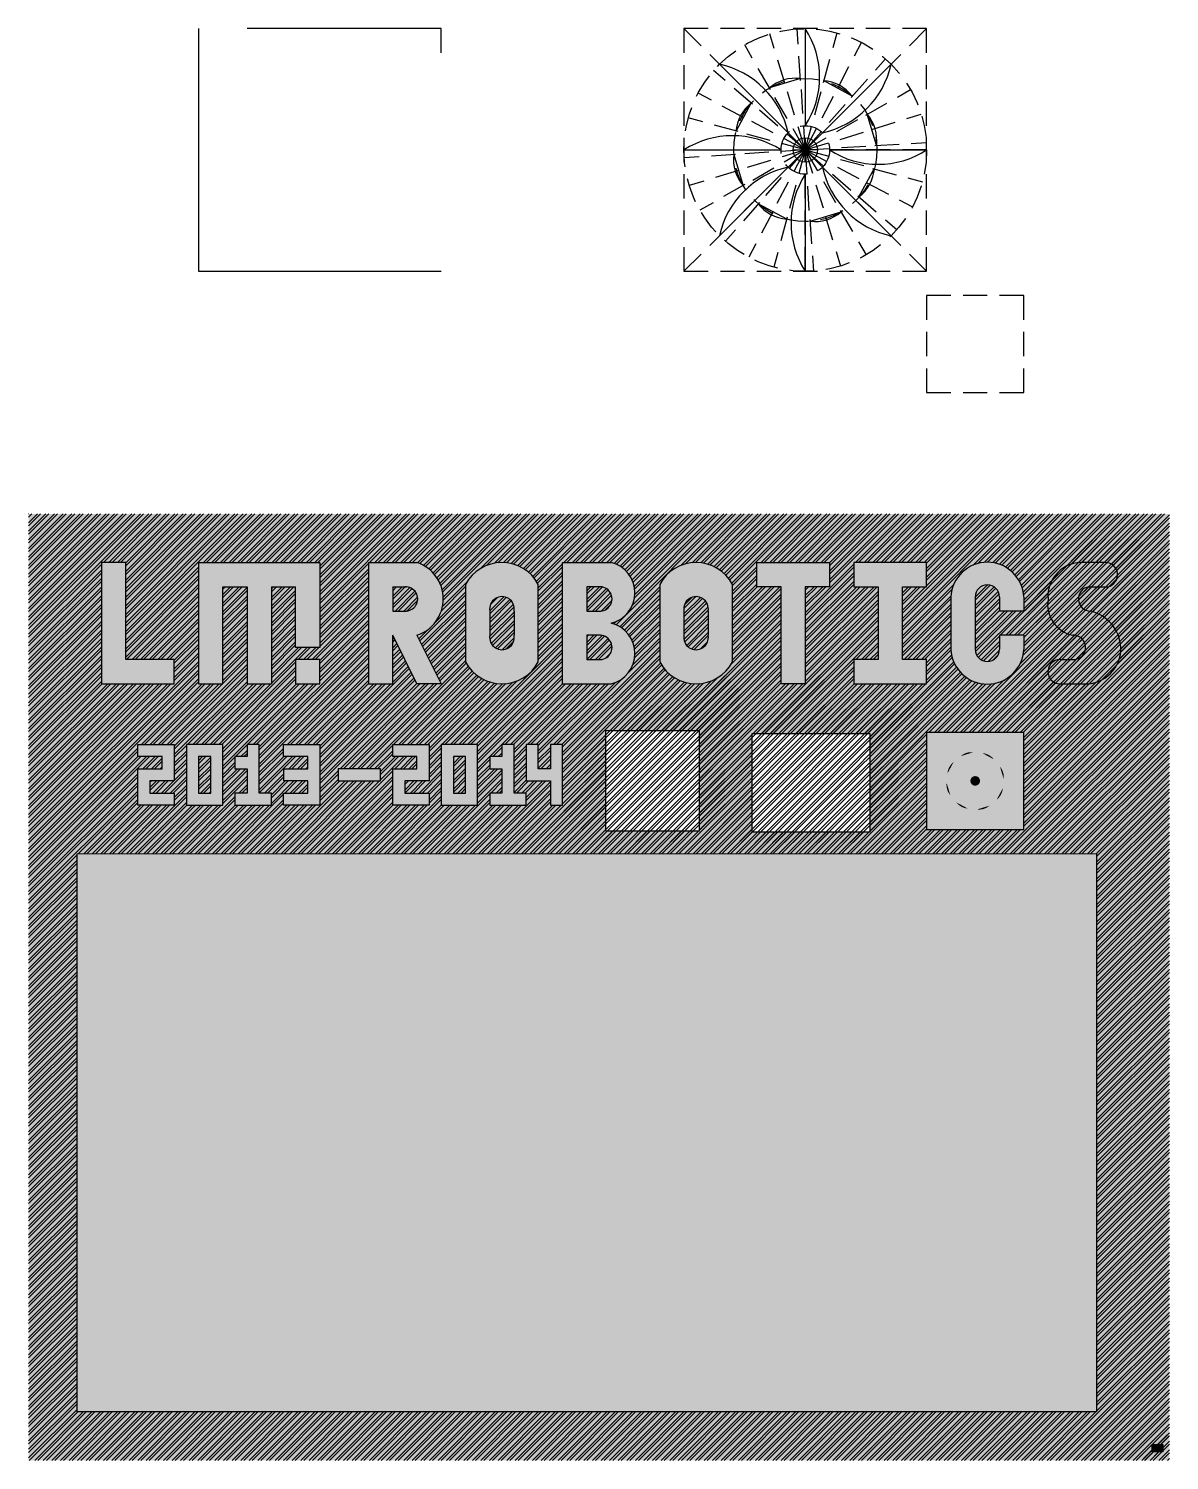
# Model space of a CAD drawing. Header units: inches. Extents: x -5 to 57.5, y 2.5 to 51.
# Drawn here: x 34 to 57.5, y 10.5 to 40 of the extents above; entities that cross this region are included whole.
import ezdxf

# ---------------------------------------------------------------- set-up
doc = ezdxf.new("R2010")
doc.units = ezdxf.units.IN
doc.header["$MEASUREMENT"] = 0
doc.header["$XCLIPFRAME"] = 2
doc.linetypes.add('DASHED', pattern=[0.75, 0.5, -0.25])
doc.layers.add('Outline', color=250, linetype='Continuous', lineweight=30)
doc.layers.add('Technicle', color=1, linetype='DASHED')
picture_1 = doc.add_image_def('image1.png', size_in_pixel=(300, 100))
picture_2 = doc.add_image_def('image2.png', size_in_pixel=(175, 200))
pattern_1 = [(45, (0, 0), (-0.08838835, 0.08838835), []), (45, (0, 0.0625), (-0.08838835, 0.08838835), [])]

msp = doc.modelspace()

# ---------------------------------------------------------------- hatches: boundary and pattern name
h = msp.add_hatch(color=251)
h.dxf.hatch_style = 1
h.paths.add_polyline_path([(57.5, 30), (34, 30), (34, 10.5), (57.5, 10.5)])
h.paths.add_polyline_path([(36.25, 25.25), (37, 25.25), (37, 24.5), (36.5, 24.5), (36.5, 24.25), (37, 24.25), (37, 24), (36.25, 24), (36.25, 24.75), (36.75, 24.75), (36.75, 25), (36.25, 25)], flags=16)
h.paths.add_polyline_path([(35.5, 26.5), (35.5, 29), (36, 29), (36, 27), (37, 27), (37, 26.5)], flags=16)
h.paths.add_polyline_path([(37.25, 25.25), (38, 25.25), (38, 24), (37.25, 24)], flags=16)
h.paths.add_polyline_path([(37.5, 25), (37.75, 25), (37.75, 24.25), (37.5, 24.25)], flags=0)
h.paths.add_polyline_path([(37.5, 26.5), (37.5, 29), (40, 29), (40, 27.25), (39.5, 27.25), (39.5, 28.5), (39, 28.5), (39, 26.5), (38.5, 26.5), (38.5, 28.5), (38, 28.5), (38, 26.5)], flags=16)
h.paths.add_polyline_path([(56, 23.001), (56, 11.5), (35, 11.5), (35, 23)], flags=16)
h.paths.add_polyline_path([(38.25, 25), (38.5, 25), (38.5, 25.25), (38.75, 25.25), (38.75, 24.25), (39, 24.25), (39, 24), (38.25, 24), (38.25, 24.25), (38.5, 24.25), (38.5, 24.75), (38.25, 24.75)], flags=16)
h.paths.add_polyline_path([(39.25, 25.25), (40, 25.25), (40, 24), (39.25, 24), (39.25, 24.25), (39.75, 24.25), (39.75, 24.5), (39.25, 24.5), (39.25, 24.75), (39.75, 24.75), (39.75, 25), (39.25, 25)], flags=16)
h.paths.add_polyline_path([(39.5, 26.5), (39.5, 27), (40, 27), (40, 26.5)], flags=16)
h.paths.add_polyline_path([(40.375, 24.75), (41.25, 24.75), (41.25, 24.5), (40.375, 24.5)], flags=16)
h.paths.add_polyline_path([(41, 26.5), (41, 29), (42, 29, -0.720759), (42, 27.5), (42.5, 26.5), (42, 26.5), (41.5, 27.5), (41.5, 26.5)], flags=16)
h.paths.add_polyline_path([(41.5, 25.25), (42.25, 25.25), (42.25, 24.5), (41.75, 24.5), (41.75, 24.25), (42.25, 24.25), (42.25, 24), (41.5, 24), (41.5, 24.75), (42, 24.75), (42, 25), (41.5, 25)], flags=16)
h.paths.add_polyline_path([(41.5, 28), (41.5, 28.5), (41.75, 28.5, -1.064384), (41.75, 28)], flags=0)
h.paths.add_polyline_path([(42.5, 25.25), (43.25, 25.25), (43.25, 24), (42.5, 24)], flags=16)
h.paths.add_polyline_path([(42.75, 25), (43, 25), (43, 24.25), (42.75, 24.25)], flags=0)
h.paths.add_polyline_path([(43, 26.95), (43, 28.55, -0.6), (44.5, 28.55), (44.5, 26.95, -0.6)], flags=16)
h.paths.add_polyline_path([(43.5, 25), (43.75, 25), (43.75, 25.25), (44, 25.25), (44, 24.25), (44.25, 24.25), (44.25, 24), (43.5, 24), (43.5, 24.25), (43.75, 24.25), (43.75, 24.75), (43.5, 24.75)], flags=16)
h.paths.add_polyline_path([(43.5, 27.5), (43.5, 28, -1.189984), (44, 28), (44, 27.5, -1.189984)], flags=0)
h.paths.add_polyline_path([(44.25, 25.25), (44.5, 25.25), (44.5, 24.75), (44.75, 24.75), (44.75, 25.25), (45, 25.25), (45, 24), (44.75, 24), (44.75, 24.5), (44.25, 24.5)], flags=16)
h.paths.add_polyline_path([(45, 26.5), (45, 29), (46, 29, -0.784289), (46, 27.75, -0.784289), (46, 26.5)], flags=16)
h.paths.add_polyline_path([(45.5, 27), (45.5, 27.5), (45.75, 27.5, -1.076108), (45.75, 27)], flags=0)
h.paths.add_polyline_path([(45.5, 28), (45.5, 28.5), (45.75, 28.5, -1.076108), (45.75, 28)], flags=0)
h.paths.add_polyline_path([(45.89, 25.536), (47.816, 25.536), (47.816, 23.466), (45.89, 23.466)], flags=16)
h.paths.add_polyline_path([(47, 26.95), (47, 28.55, -0.6), (48.5, 28.55), (48.5, 26.95, -0.6)], flags=16)
h.paths.add_polyline_path([(47.5, 27.5), (47.5, 28, -1.189984), (48, 28), (48, 27.5, -1.189984)], flags=0)
h.paths.add_polyline_path([(48.903, 25.474), (51.327, 25.474), (51.327, 23.443), (48.903, 23.443)], flags=16)
h.paths.add_polyline_path([(49, 28.5), (49, 29), (50.5, 29), (50.5, 28.5), (50, 28.5), (50, 26.5), (49.5, 26.5), (49.5, 28.5)], flags=16)
h.paths.add_polyline_path([(51, 26.5), (51, 27), (51.5, 27), (51.5, 28.5), (51, 28.5), (51, 29), (52.5, 29), (52.5, 28.5), (52, 28.5), (52, 27), (52.5, 27), (52.5, 26.5)], flags=16)
h.paths.add_polyline_path([(52.5, 25.5), (54.5, 25.5), (54.5, 23.5), (52.5, 23.5)], flags=16)
h.paths.add_polyline_path([(53, 27.211), (53, 28.289, -0.956519), (54.5, 28.289), (54.5, 28), (54, 28), (54, 28.289, 1), (53.5, 28.289), (53.5, 27.211, 1), (54, 27.211), (54, 27.5), (54.5, 27.5), (54.5, 27.211, -0.956519)], flags=16)
h.paths.add_polyline_path([(55.266, 27), (55.5, 27, 1.078141), (55.508, 27.5, -0.399405), (55, 28.25, -0.458639), (55.75, 29), (56.176, 29, -0.90626), (56.234, 28.5), (55.839, 28.5, 0.922269), (55.873, 28, -0.333333), (56.5, 27.25, -0.433586), (55.75, 26.5), (55.26, 26.5, -1.061142)], flags=16)
at = {"true_color": 0x4a4844}
h = msp.add_hatch(dxfattribs=at)
h.set_pattern_fill('STEEL', color=59)
h.set_pattern_definition(pattern_1)
h.paths.add_polyline_path([(57.5, 30), (34, 30), (34, 10.5), (57.5, 10.5)])
h.paths.add_polyline_path([(38, 25.25), (38, 24), (37.25, 24), (37.25, 25.25)], flags=16)
h.paths.add_polyline_path([(37.5, 26.5), (37.5, 29), (40, 29), (40, 27.25), (39.5, 27.25), (39.5, 28.5), (39, 28.5), (39, 26.5), (38.5, 26.5), (38.5, 28.5), (38, 28.5), (38, 26.5)], flags=16)
h.paths.add_polyline_path([(37.75, 25), (37.75, 24.25), (37.5, 24.25), (37.5, 25)], flags=0)
h.paths.add_polyline_path([(38.5, 25.25), (38.75, 25.25), (38.75, 24.25), (39, 24.25), (39, 24), (38.25, 24), (38.25, 24.25), (38.5, 24.25), (38.5, 24.75), (38.25, 24.75), (38.25, 25), (38.5, 25)], flags=16)
h.paths.add_polyline_path([(37, 25.25), (37, 24.5), (36.5, 24.5), (36.5, 24.25), (37, 24.25), (37, 24), (36.25, 24), (36.25, 24.75), (36.75, 24.75), (36.75, 25), (36.25, 25), (36.25, 25.25)], flags=16)
h.paths.add_polyline_path([(37, 26.5), (35.5, 26.5), (35.5, 29), (36, 29), (36, 27), (37, 27)], flags=16)
h.paths.add_polyline_path([(39.25, 25.25), (40, 25.25), (40, 24), (39.25, 24), (39.25, 24.25), (39.75, 24.25), (39.75, 24.5), (39.25, 24.5), (39.25, 24.75), (39.75, 24.75), (39.75, 25), (39.25, 25)], flags=16)
h.paths.add_polyline_path([(39.5, 26.5), (39.5, 27), (40, 27), (40, 26.5)], flags=16)
h.paths.add_polyline_path([(40.375, 24.75), (41.25, 24.75), (41.25, 24.5), (40.375, 24.5)], flags=16)
h.paths.add_polyline_path([(56, 23.001), (56, 11.5), (35, 11.5), (35, 23)], flags=16)
h.paths.add_polyline_path([(41, 26.5), (41, 29), (42, 29, -0.720759), (42, 27.5), (42.5, 26.5), (42, 26.5), (41.5, 27.5), (41.5, 26.5)], flags=16)
h.paths.add_polyline_path([(41.5, 25.25), (42.25, 25.25), (42.25, 24.5), (41.75, 24.5), (41.75, 24.25), (42.25, 24.25), (42.25, 24), (41.5, 24), (41.5, 24.75), (42, 24.75), (42, 25), (41.5, 25)], flags=16)
h.paths.add_polyline_path([(41.5, 28), (41.5, 28.5), (41.75, 28.5, -1.064384), (41.75, 28)], flags=0)
h.paths.add_polyline_path([(42.5, 25.25), (43.25, 25.25), (43.25, 24), (42.5, 24)], flags=16)
h.paths.add_polyline_path([(42.75, 25), (43, 25), (43, 24.25), (42.75, 24.25)], flags=0)
h.paths.add_polyline_path([(43, 26.95), (43, 28.55, -0.6), (44.5, 28.55), (44.5, 26.95, -0.6)], flags=16)
h.paths.add_polyline_path([(43.5, 25), (43.75, 25), (43.75, 25.25), (44, 25.25), (44, 24.25), (44.25, 24.25), (44.25, 24), (43.5, 24), (43.5, 24.25), (43.75, 24.25), (43.75, 24.75), (43.5, 24.75)], flags=16)
h.paths.add_polyline_path([(43.5, 27.5), (43.5, 28, -1.189984), (44, 28), (44, 27.5, -1.189984)], flags=0)
h.paths.add_polyline_path([(44.25, 25.25), (44.5, 25.25), (44.5, 24.75), (44.75, 24.75), (44.75, 25.25), (45, 25.25), (45, 24), (44.75, 24), (44.75, 24.5), (44.25, 24.5)], flags=16)
h.paths.add_polyline_path([(45, 26.5), (45, 29), (46, 29, -0.784289), (46, 27.75, -0.784289), (46, 26.5)], flags=16)
h.paths.add_polyline_path([(45.5, 27), (45.5, 27.5), (45.75, 27.5, -1.076108), (45.75, 27)], flags=0)
h.paths.add_polyline_path([(45.5, 28), (45.5, 28.5), (45.75, 28.5, -1.076108), (45.75, 28)], flags=0)
h.paths.add_polyline_path([(45.89, 25.536), (47.816, 25.536), (47.816, 23.466), (45.89, 23.466)], flags=16)
h.paths.add_polyline_path([(47, 26.95), (47, 28.55, -0.6), (48.5, 28.55), (48.5, 26.95, -0.6)], flags=16)
h.paths.add_polyline_path([(47.5, 27.5), (47.5, 28, -1.189984), (48, 28), (48, 27.5, -1.189984)], flags=0)
h.paths.add_polyline_path([(48.903, 25.474), (51.327, 25.474), (51.327, 23.443), (48.903, 23.443)], flags=16)
h.paths.add_polyline_path([(49, 28.5), (49, 29), (50.5, 29), (50.5, 28.5), (50, 28.5), (50, 26.5), (49.5, 26.5), (49.5, 28.5)], flags=16)
h.paths.add_polyline_path([(51, 26.5), (51, 27), (51.5, 27), (51.5, 28.5), (51, 28.5), (51, 29), (52.5, 29), (52.5, 28.5), (52, 28.5), (52, 27), (52.5, 27), (52.5, 26.5)], flags=16)
h.paths.add_polyline_path([(52.5, 25.5), (54.5, 25.5), (54.5, 23.5), (52.5, 23.5)], flags=16)
h.paths.add_polyline_path([(53, 27.211), (53, 28.289, -0.956519), (54.5, 28.289), (54.5, 28), (54, 28), (54, 28.289, 1), (53.5, 28.289), (53.5, 27.211, 1), (54, 27.211), (54, 27.5), (54.5, 27.5), (54.5, 27.211, -0.956519)], flags=16)
h.paths.add_polyline_path([(55.266, 27), (55.5, 27, 1.078141), (55.508, 27.5, -0.399405), (55, 28.25, -0.458639), (55.75, 29), (56.176, 29, -0.90626), (56.234, 28.5), (55.839, 28.5, 0.922269), (55.873, 28, -0.333333), (56.5, 27.25, -0.433586), (55.75, 26.5), (55.26, 26.5, -1.061142)], flags=16)
h = msp.add_hatch(color=1)
h.dxf.hatch_style = 1
h.paths.add_polyline_path([(36, 29), (35.5, 29), (35.5, 26.5), (37, 26.5), (37, 27), (36, 27)])
h.paths.add_polyline_path([(40, 27), (39.5, 27), (39.5, 26.5), (40, 26.5)])
h = msp.add_hatch(color=250)
h.dxf.hatch_style = 1
h.paths.add_polyline_path([(38, 28.5), (38.5, 28.5), (38.5, 26.5), (39, 26.5), (39, 28.5), (39.5, 28.5), (39.5, 27.25), (40, 27.25), (40, 29), (37.5, 29), (37.5, 26.5), (38, 26.5)])
h = msp.add_hatch(color=1)
h.dxf.hatch_style = 1
h.paths.add_polyline_path([(42, 29), (41, 29), (41, 26.5), (41.5, 26.5), (41.5, 27.5), (42, 26.5), (42.5, 26.5), (42, 27.5, 0.720759)])
h.paths.add_polyline_path([(41.5, 28), (41.5, 28.5), (41.75, 28.5, -1.064384), (41.75, 28)], flags=16)
h.paths.add_polyline_path([(44.5, 28.55, 0.6), (43, 28.55), (43, 26.95, 0.6), (44.5, 26.95)])
h.paths.add_polyline_path([(44, 28), (44, 27.5, -1.189984), (43.5, 27.5), (43.5, 28, -1.189984)], flags=16)
h.paths.add_polyline_path([(46, 29), (45, 29), (45, 26.5), (46, 26.5, 0.784289), (46, 27.75, 0.784289)])
h.paths.add_polyline_path([(45.5, 28), (45.5, 28.5), (45.75, 28.5, -1.076108), (45.75, 28)], flags=16)
h.paths.add_polyline_path([(45.5, 27.5), (45.75, 27.5, -1.076108), (45.75, 27), (45.5, 27)], flags=16)
h.paths.add_polyline_path([(48.5, 28.55, 0.6), (47, 28.55), (47, 26.95, 0.6), (48.5, 26.95)])
h.paths.add_polyline_path([(47.5, 28, -1.189984), (48, 28), (48, 27.5, -1.189984), (47.5, 27.5)], flags=16)
h.paths.add_polyline_path([(50, 28.5), (50.5, 28.5), (50.5, 29), (49, 29), (49, 28.5), (49.5, 28.5), (49.5, 26.5), (50, 26.5)])
h.paths.add_polyline_path([(52, 28.5), (52.5, 28.5), (52.5, 29), (51, 29), (51, 28.5), (51.5, 28.5), (51.5, 27), (51, 27), (51, 26.5), (52.5, 26.5), (52.5, 27), (52, 27)])
h.paths.add_polyline_path([(54.5, 27.211), (54.5, 27.5), (54, 27.5), (54, 27.211, -1), (53.5, 27.211), (53.5, 28.289, -1), (54, 28.289), (54, 28), (54.5, 28), (54.5, 28.289, 0.956519), (53, 28.289), (53, 27.211, 0.956519)])
h.paths.add_polyline_path([(56.5, 27.25, 0.333333), (55.873, 28, -0.922269), (55.839, 28.5), (56.234, 28.5, 0.90626), (56.176, 29), (55.75, 29, 0.458639), (55, 28.25, 0.399405), (55.508, 27.5, -1.078141), (55.5, 27), (55.266, 27, 1.061142), (55.26, 26.5), (55.75, 26.5, 0.433586)])
h = msp.add_hatch(color=251)
h.dxf.hatch_style = 1
h.paths.add_polyline_path([(41.75, 28.5), (41.5, 28.5), (41.5, 28), (41.781, 28, 1)])
h.paths.add_polyline_path([(44, 28, 1.189984), (43.5, 28), (43.5, 27.5, 1.189984), (44, 27.5)])
h.paths.add_polyline_path([(45.75, 28.5), (45.5, 28.5), (45.5, 28), (45.787, 28, 1)])
h.paths.add_polyline_path([(45.75, 27.5), (45.5, 27.5), (45.5, 27), (45.75, 27, 1.076108)])
h.paths.add_polyline_path([(48, 28, 1.189984), (47.5, 28), (47.5, 27.5, 1.189984), (48, 27.5)])
h = msp.add_hatch(dxfattribs=at)
h.set_pattern_fill('STEEL', color=59)
h.set_pattern_definition(pattern_1)
h.paths.add_polyline_path([(41.781, 28.5), (41.5, 28.5), (41.5, 28), (41.781, 28, 0.939511)])
h.paths.add_polyline_path([(44, 28, 1.189984), (43.5, 28), (43.5, 27.5, 1.189984), (44, 27.5)])
h.paths.add_polyline_path([(45.75, 28.5), (45.5, 28.5), (45.5, 28), (45.787, 28, 1)])
h.paths.add_polyline_path([(45.75, 27.5), (45.5, 27.5), (45.5, 27), (45.75, 27, 1.076108)])
h.paths.add_polyline_path([(48, 28, 1.189984), (47.5, 28), (47.5, 27.5, 1.189984), (48, 27.5)])
h = msp.add_hatch(color=250)
h.dxf.hatch_style = 1
h.paths.add_polyline_path([(54.5, 25.5), (52.5, 25.5), (52.5, 23.5), (54.5, 23.5)])
h.paths.add_polyline_path([(53.46, 25.089), (53.204, 25.011, -0.21233)], flags=16)
h.paths.add_polyline_path([(53.359, 24.641), (52.793, 25.207, -0.293636)], flags=16)
h.paths.add_polyline_path([(53.5, 25.5, -0.293636), (53.5, 24.7)], flags=16)
h.paths.add_polyline_path([(53.055, 24.887), (52.928, 24.652, -0.21233)], flags=16)
h.paths.add_polyline_path([(53.65, 25.071, -0.21233), (53.885, 24.944)], flags=16)
h.paths.add_polyline_path([(53.3, 24.5), (52.5, 24.5, -0.293636)], flags=16)
h.paths.add_polyline_path([(53.6, 24.5, -1), (53.4, 24.5, -1)], flags=16)
h.paths.add_polyline_path([(54.207, 25.207, -0.293636), (53.641, 24.641)], flags=16)
h.paths.add_polyline_path([(52.911, 24.462), (52.987, 24.206, -0.21233)], flags=16)
h.paths.add_polyline_path([(53.7, 24.5), (54.5, 24.5, -0.293636)], flags=16)
h.paths.add_polyline_path([(53.359, 24.359), (52.793, 23.793, -0.293636)], flags=16)
h.paths.add_polyline_path([(54.01, 24.795, -0.21233), (54.086, 24.539)], flags=16)
h.paths.add_polyline_path([(53.641, 24.359), (54.207, 23.793, -0.293636)], flags=16)
h.paths.add_polyline_path([(53.5, 24.3), (53.5, 23.5, -0.293636)], flags=16)
h.paths.add_polyline_path([(53.112, 24.057), (53.347, 23.93, -0.21233)], flags=16)
h.paths.add_polyline_path([(54.069, 24.349, -0.21233), (53.942, 24.114)], flags=16)
h.paths.add_polyline_path([(53.796, 23.99, -0.21233), (53.54, 23.912)], flags=16)
h = msp.add_hatch(color=196)
h.dxf.hatch_style = 1
h.paths.add_polyline_path([(53.5, 25.5), (53.5, 24.7, 0.293636)])
h = msp.add_hatch(color=1)
h.dxf.hatch_style = 1
h.paths.add_polyline_path([(36.75, 24.75), (36.25, 24.75), (36.25, 24), (37, 24), (37, 24.25), (36.5, 24.25), (36.5, 24.5), (37, 24.5), (37, 25.25), (36.25, 25.25), (36.25, 25), (36.75, 25)])
h.paths.add_polyline_path([(37.25, 24), (38, 24), (38, 25.25), (37.25, 25.25)])
h.paths.add_polyline_path([(37.5, 25), (37.75, 25), (37.75, 24.25), (37.5, 24.25)], flags=16)
h.paths.add_polyline_path([(38.5, 24.25), (38.25, 24.25), (38.25, 24), (39, 24), (39, 24.25), (38.75, 24.25), (38.75, 25.25), (38.5, 25.25), (38.5, 25), (38.25, 25), (38.25, 24.75), (38.5, 24.75)])
h.paths.add_polyline_path([(39.75, 24.5), (39.75, 24.25), (39.25, 24.25), (39.25, 24), (40, 24), (40, 25.25), (39.25, 25.25), (39.25, 25), (39.75, 25), (39.75, 24.75), (39.25, 24.75), (39.25, 24.5)])
h = msp.add_hatch(color=1)
h.dxf.hatch_style = 1
h.paths.add_polyline_path([(42.25, 24.5), (42.25, 25.25), (41.5, 25.25), (41.5, 25), (42, 25), (42, 24.75), (41.5, 24.75), (41.5, 24), (42.25, 24), (42.25, 24.25), (41.75, 24.25), (41.75, 24.5)])
h.paths.add_polyline_path([(42.5, 24), (43.25, 24), (43.25, 25.25), (42.5, 25.25)])
h.paths.add_polyline_path([(42.75, 25), (43, 25), (43, 24.25), (42.75, 24.25)], flags=16)
h.paths.add_polyline_path([(43.75, 24.25), (43.5, 24.25), (43.5, 24), (44.25, 24), (44.25, 24.25), (44, 24.25), (44, 25.25), (43.75, 25.25), (43.75, 25), (43.5, 25), (43.5, 24.75), (43.75, 24.75)])
h.paths.add_polyline_path([(44.75, 24.5), (44.75, 24), (45, 24), (45, 25.25), (44.75, 25.25), (44.75, 24.75), (44.5, 24.75), (44.5, 25.25), (44.25, 25.25), (44.25, 24.5)])
h = msp.add_hatch(color=7)
h.dxf.hatch_style = 1
h.paths.add_polyline_path([(52.793, 25.207), (53.359, 24.641, 0.293636)])
h = msp.add_hatch(color=250)
h.dxf.hatch_style = 1
h.paths.add_polyline_path([(53.46, 25.089, 0.21233), (53.203, 25.011)])
h = msp.add_hatch(color=196)
h.dxf.hatch_style = 1
h.paths.add_polyline_path([(53.641, 24.641, 0.293636), (54.207, 25.207)])
h = msp.add_hatch(color=251)
h.dxf.hatch_style = 1
h.paths.add_polyline_path([(37.75, 25), (37.5, 25), (37.5, 24.25), (37.75, 24.25)])
h.paths.add_polyline_path([(42.75, 24.25), (43, 24.25), (43, 25), (42.75, 25)])
h = msp.add_hatch(dxfattribs=at)
h.set_pattern_fill('STEEL', color=59)
h.set_pattern_definition([(45, (-4.5, 0), (-0.08838835, 0.08838835), []), (45, (-4.5, 0.0625), (-0.08838835, 0.08838835), [])])
h.paths.add_polyline_path([(37.75, 25), (37.5, 25), (37.5, 24.25), (37.75, 24.25)])
h.paths.add_polyline_path([(42.75, 24.25), (43, 24.25), (43, 25), (42.75, 25)])
h = msp.add_hatch(color=196)
h.dxf.hatch_style = 1
h.paths.add_polyline_path([(53.055, 24.887, 0.21233), (52.928, 24.652)])
h = msp.add_hatch(color=7)
h.dxf.hatch_style = 1
h.paths.add_polyline_path([(53.65, 25.071), (53.885, 24.944, 0.21233)])
h = msp.add_hatch(color=7)
h.dxf.hatch_style = 1
h.paths.add_polyline_path([(54.01, 24.795), (54.086, 24.539, 0.21233)])
h = msp.add_hatch(color=1)
h.dxf.hatch_style = 1
h.paths.add_polyline_path([(41.25, 24.5), (41.25, 24.75), (40.375, 24.75), (40.375, 24.5)])
h = msp.add_hatch(color=7)
h.dxf.hatch_style = 1
h.paths.add_polyline_path([(52.5, 24.5), (53.3, 24.5, 0.293636)])
h = msp.add_hatch(color=196)
h.dxf.hatch_style = 1
h.paths.add_polyline_path([(53.6, 24.5, 1), (53.4, 24.5, 1)])
h = msp.add_hatch(color=196)
h.dxf.hatch_style = 1
h.paths.add_polyline_path([(54.5, 24.5), (53.7, 24.5, 0.293636)])
h = msp.add_hatch(color=196)
h.dxf.hatch_style = 1
h.paths.add_polyline_path([(52.793, 23.793), (53.359, 24.359, 0.293636)])
h = msp.add_hatch(color=196)
h.dxf.hatch_style = 1
h.paths.add_polyline_path([(52.911, 24.462, 0.21233), (52.987, 24.206)])
h = msp.add_hatch(color=196)
h.dxf.hatch_style = 1
h.paths.add_polyline_path([(53.5, 24.3, 0.293636), (53.5, 23.5)])
h = msp.add_hatch(color=196)
h.dxf.hatch_style = 1
h.paths.add_polyline_path([(53.641, 24.359, 0.293636), (54.207, 23.793)])
h = msp.add_hatch(color=7)
h.dxf.hatch_style = 1
h.paths.add_polyline_path([(54.069, 24.349), (53.942, 24.114, 0.21233)])
h = msp.add_hatch(color=7)
h.dxf.hatch_style = 1
h.paths.add_polyline_path([(53.347, 23.93), (53.112, 24.057, 0.21233)])
h = msp.add_hatch(color=7)
h.dxf.hatch_style = 1
h.paths.add_polyline_path([(53.796, 23.99), (53.54, 23.912, 0.21233)])
h = msp.add_hatch(color=7)
h.dxf.hatch_style = 1
h.paths.add_polyline_path([(56, 23.001), (35, 23), (35, 11.5), (56, 11.5)])
h = msp.add_hatch(color=1)
h.dxf.hatch_style = 1
h.paths.add_polyline_path([(57.164, 10.693), (57.24, 10.693), (57.24, 10.712), (57.183, 10.712), (57.183, 10.807), (57.164, 10.807)], flags=0)
h.paths.add_polyline_path([(57.327, 10.712), (57.327, 10.693), (57.346, 10.693), (57.346, 10.712)], flags=0)
h.paths.add_polyline_path([(57.365, 10.827), (57.145, 10.827), (57.145, 10.673), (57.365, 10.673)])
h.paths.add_polyline_path([(57.355, 10.683), (57.154, 10.683), (57.154, 10.817), (57.355, 10.817)], flags=16)
h.paths.add_polyline_path([(57.346, 10.693), (57.327, 10.693), (57.327, 10.712), (57.346, 10.712)], flags=0)
h.paths.add_polyline_path([(57.346, 10.721), (57.327, 10.721), (57.327, 10.76), (57.298, 10.693), (57.269, 10.76), (57.269, 10.693), (57.25, 10.693), (57.25, 10.807), (57.269, 10.807), (57.298, 10.75), (57.327, 10.807), (57.346, 10.807)], flags=0)
h.paths.add_polyline_path([(57.24, 10.693), (57.164, 10.693), (57.164, 10.807), (57.183, 10.807), (57.183, 10.712), (57.24, 10.712)], flags=0)
h = msp.add_hatch(color=7)
h.dxf.hatch_style = 1
h.paths.add_polyline_path([(57.154, 10.817), (57.154, 10.683), (57.355, 10.683), (57.355, 10.817)])
h.paths.add_polyline_path([(57.25, 10.807), (57.269, 10.807), (57.298, 10.75), (57.327, 10.807), (57.346, 10.807), (57.346, 10.721), (57.327, 10.721), (57.327, 10.76), (57.298, 10.693), (57.269, 10.76), (57.269, 10.693), (57.25, 10.693)], flags=16)
h.paths.add_polyline_path([(57.183, 10.712), (57.24, 10.712), (57.24, 10.693), (57.164, 10.693), (57.164, 10.807), (57.183, 10.807)], flags=16)
h.paths.add_polyline_path([(57.327, 10.712), (57.346, 10.712), (57.346, 10.693), (57.327, 10.693)], flags=16)
h = msp.add_hatch(color=1)
h.dxf.hatch_style = 1
h.paths.add_polyline_path([(57.164, 10.693), (57.24, 10.693), (57.24, 10.712), (57.183, 10.712), (57.183, 10.807), (57.164, 10.807)])
h.paths.add_polyline_path([(57.346, 10.693), (57.346, 10.712), (57.327, 10.712), (57.327, 10.693)])
h = msp.add_hatch(color=250)
h.dxf.hatch_style = 1
h.paths.add_polyline_path([(57.298, 10.75), (57.269, 10.807), (57.25, 10.807), (57.25, 10.693), (57.269, 10.693), (57.269, 10.76), (57.298, 10.693), (57.327, 10.76), (57.327, 10.721), (57.346, 10.721), (57.346, 10.807), (57.327, 10.807)])
at = {"layer": 'Outline', "true_color": 0x4a4844}
h = msp.add_hatch(dxfattribs=at)
h.set_pattern_fill('STEEL', color=59)
h.set_pattern_definition(pattern_1)
h.paths.add_polyline_path([(57.5, 11), (57.5, 30), (34, 30), (34, 10.5), (57, 10.5), (57, 11)])
h.paths.add_polyline_path([(56, 11.5), (35, 11.5), (35, 23), (56, 23.001)], flags=16)
h.paths.add_polyline_path([(54.5, 23.5), (52.5, 23.5), (52.5, 25.5), (54.5, 25.5)], flags=16)
h.paths.add_polyline_path([(53, 27.211), (53, 28.289, -0.956519), (54.5, 28.289), (54.5, 28), (54, 28), (54, 28.289, 1), (53.5, 28.289), (53.5, 27.211, 1), (54, 27.211), (54, 27.5), (54.5, 27.5), (54.5, 27.211, -0.956519)], flags=16)
h.paths.add_polyline_path([(52.5, 26.5), (51, 26.5), (51, 27), (51.5, 27), (51.5, 28.5), (51, 28.5), (51, 29), (52.5, 29), (52.5, 28.5), (52, 28.5), (52, 27), (52.5, 27)], flags=16)
h.paths.add_polyline_path([(50, 26.5), (49.5, 26.5), (49.5, 28.5), (49, 28.5), (49, 29), (50.5, 29), (50.5, 28.5), (50, 28.5)], flags=16)
h.paths.add_polyline_path([(45, 24), (44.75, 24), (44.75, 24.5), (44.25, 24.5), (44.25, 25.25), (44.5, 25.25), (44.5, 24.75), (44.75, 24.75), (44.75, 25.25), (45, 25.25)], flags=16)
h.paths.add_polyline_path([(47, 26.95), (47, 28.55, -0.6), (48.5, 28.55), (48.5, 26.95, -0.6)], flags=16)
h.paths.add_polyline_path([(44.25, 24), (43.5, 24), (43.5, 24.25), (43.75, 24.25), (43.75, 24.75), (43.5, 24.75), (43.5, 25), (43.75, 25), (43.75, 25.25), (44, 25.25), (44, 24.25), (44.25, 24.25)], flags=16)
h.paths.add_polyline_path([(47.5, 27.5), (47.5, 28, -1.189984), (48, 28), (48, 27.5, -1.189984)], flags=0)
h.paths.add_polyline_path([(43.25, 24), (42.5, 24), (42.5, 25.25), (43.25, 25.25)], flags=16)
h.paths.add_polyline_path([(46, 26.5), (45, 26.5), (45, 29), (46, 29, -0.784289), (46, 27.75, -0.784289)], flags=16)
h.paths.add_polyline_path([(43, 24.25), (42.75, 24.25), (42.75, 25), (43, 25)], flags=0)
h.paths.add_polyline_path([(45.75, 27), (45.5, 27), (45.5, 27.5), (45.75, 27.5, -1.076108)], flags=0)
h.paths.add_polyline_path([(42.25, 24), (41.5, 24), (41.5, 24.75), (42, 24.75), (42, 25), (41.5, 25), (41.5, 25.25), (42.25, 25.25), (42.25, 24.5), (41.75, 24.5), (41.75, 24.25), (42.25, 24.25)], flags=16)
h.paths.add_polyline_path([(43, 26.95), (43, 28.55, -0.6), (44.5, 28.55), (44.5, 26.95, -0.6)], flags=16)
h.paths.add_polyline_path([(45.75, 28), (45.5, 28), (45.5, 28.5), (45.75, 28.5, -1.076108)], flags=0)
h.paths.add_polyline_path([(41.25, 24.5), (40.375, 24.5), (40.375, 24.75), (41.25, 24.75)], flags=16)
h.paths.add_polyline_path([(43.5, 27.5), (43.5, 28, -1.189984), (44, 28), (44, 27.5, -1.189984)], flags=0)
h.paths.add_polyline_path([(42.5, 26.5), (42, 26.5), (41.5, 27.5), (41.5, 26.5), (41, 26.5), (41, 29), (42, 29, -0.720759), (42, 27.5)], flags=16)
h.paths.add_polyline_path([(40, 24), (39.25, 24), (39.25, 24.25), (39.75, 24.25), (39.75, 24.5), (39.25, 24.5), (39.25, 24.75), (39.75, 24.75), (39.75, 25), (39.25, 25), (39.25, 25.25), (40, 25.25)], flags=16)
h.paths.add_polyline_path([(39, 24), (38.25, 24), (38.25, 24.25), (38.5, 24.25), (38.5, 24.75), (38.25, 24.75), (38.25, 25), (38.5, 25), (38.5, 25.25), (38.75, 25.25), (38.75, 24.25), (39, 24.25)], flags=16)
h.paths.add_polyline_path([(41.75, 28), (41.5, 28), (41.5, 28.5), (41.75, 28.5, -1.064384)], flags=0)
h.paths.add_polyline_path([(38, 24), (37.25, 24), (37.25, 25.25), (38, 25.25)], flags=16)
h.paths.add_polyline_path([(40, 26.5), (39.5, 26.5), (39.5, 27), (40, 27)], flags=16)
h.paths.add_polyline_path([(37.75, 24.25), (37.5, 24.25), (37.5, 25), (37.75, 25)], flags=0)
h.paths.add_polyline_path([(40, 27.25), (39.5, 27.25), (39.5, 28.5), (39, 28.5), (39, 26.5), (38.5, 26.5), (38.5, 28.5), (38, 28.5), (38, 26.5), (37.5, 26.5), (37.5, 29), (40, 29)], flags=16)
h.paths.add_polyline_path([(37, 24), (36.25, 24), (36.25, 24.75), (36.75, 24.75), (36.75, 25), (36.25, 25), (36.25, 25.25), (37, 25.25), (37, 24.5), (36.5, 24.5), (36.5, 24.25), (37, 24.25)], flags=16)
h.paths.add_polyline_path([(37, 26.5), (35.5, 26.5), (35.5, 29), (36, 29), (36, 27), (37, 27)], flags=16)
h = msp.add_hatch(dxfattribs=at)
h.set_pattern_fill('STEEL', color=59)
h.set_pattern_definition(pattern_1)
h.paths.add_polyline_path([(57.5, 11), (57, 11), (57, 10.5), (57.5, 10.5)])
h.paths.add_polyline_path([(57.145, 10.827), (57.365, 10.827), (57.365, 10.673), (57.145, 10.673)], flags=16)
h.paths.add_polyline_path([(57.154, 10.817), (57.355, 10.817), (57.355, 10.683), (57.154, 10.683)], flags=0)
h.paths.add_polyline_path([(57.164, 10.807), (57.183, 10.807), (57.183, 10.712), (57.24, 10.712), (57.24, 10.693), (57.164, 10.693)], flags=0)
h.paths.add_polyline_path([(57.25, 10.807), (57.269, 10.807), (57.298, 10.75), (57.327, 10.807), (57.346, 10.807), (57.346, 10.721), (57.327, 10.721), (57.327, 10.76), (57.298, 10.693), (57.269, 10.76), (57.269, 10.693), (57.25, 10.693)], flags=0)
h.paths.add_polyline_path([(57.327, 10.712), (57.346, 10.712), (57.346, 10.693), (57.327, 10.693)], flags=0)

# ---------------------------------------------------------------- linework, layer by layer
for p, q in [((37.5, 40), (37.5, 35)), ((42.5, 40), (38.5, 40)), ((42.5, 39.5), (42.5, 40)), ((50, 40), (50, 38)), ((48.232, 39.268), (49.646, 37.854)), ((51.768, 39.268), (50.354, 37.854)), ((49.9, 38.972), (49.26, 38.778)), ((50.964, 38.611), (50.374, 38.928)), ((48.886, 38.469), (48.57, 37.879)), ((51.465, 37.597), (51.275, 38.238)), ((47.5, 37.5), (49.5, 37.5)), ((50.5, 37.5), (52.5, 37.5)), ((48.527, 37.406), (48.718, 36.764)), ((48.232, 35.732), (49.646, 37.146)), ((50, 37), (50, 35)), ((50.354, 37.146), (51.768, 35.732)), ((51.106, 36.534), (51.423, 37.123)), ((49.619, 36.075), (49.029, 36.391)), ((50.1, 36.031), (50.74, 36.225)), ((37.5, 35), (42.5, 35)), ((52.5, 25.5), (52.5, 23.5)), ((54.5, 25.5), (52.5, 25.5)), ((54.5, 23.5), (54.5, 25.5)), ((52.5, 23.5), (54.5, 23.5))]:
    msp.add_line(p, q)
at = {"color": 1}
for p, q in [((35.5, 29), (35.5, 26.5)), ((36, 29), (35.5, 29)), ((36, 27), (36, 29)), ((41, 29), (41, 26.5)), ((41, 29), (42, 29)), ((45, 26.5), (45, 29)), ((45, 29), (46, 29)), ((49, 28.5), (49, 29)), ((49, 29), (50.5, 29)), ((50.5, 29), (50.5, 28.5)), ((52.5, 29), (51, 29)), ((51, 29), (51, 28.5)), ((52.5, 28.5), (52.5, 29)), ((56.176, 29), (55.75, 29)), ((41.5, 28.5), (41.5, 28)), ((41.5, 28.5), (41.781, 28.5)), ((43, 28.55), (43, 26.95)), ((44.5, 26.95), (44.5, 28.55)), ((45.75, 28.5), (45.5, 28.5)), ((45.5, 28.5), (45.5, 28)), ((47, 28.55), (47, 26.95)), ((48.5, 26.95), (48.5, 28.55)), ((49.5, 28.5), (49, 28.5)), ((49.5, 26.5), (49.5, 28.5)), ((50.5, 28.5), (50, 28.5)), ((50, 28.5), (50, 26.5)), ((51, 28.5), (51.5, 28.5)), ((51.5, 28.5), (51.5, 27)), ((52, 27), (52, 28.5)), ((52, 28.5), (52.5, 28.5)), ((55.839, 28.5), (56.234, 28.5)), ((53, 28.289), (53, 27.211)), ((53.5, 28.289), (53.5, 27.211)), ((54, 28.289), (54, 28)), ((54.5, 28.289), (54.5, 28)), ((41.5, 28), (41.781, 28)), ((43.5, 28), (43.5, 27.5)), ((44, 28), (44, 27.5)), ((45.5, 28), (45.787, 28)), ((47.5, 28), (47.5, 27.5)), ((48, 28), (48, 27.5)), ((54.5, 28), (54, 28)), ((41.5, 26.5), (41.5, 27.5)), ((42, 26.5), (41.5, 27.5)), ((42, 27.5), (42.5, 26.5)), ((45.5, 27.5), (45.5, 27)), ((45.75, 27.5), (45.5, 27.5)), ((54.5, 27.5), (54, 27.5)), ((54, 27.5), (54, 27.211)), ((54.5, 27.5), (54.5, 27.211)), ((37, 27), (36, 27)), ((37, 26.5), (37, 27)), ((39.5, 27), (39.5, 26.5)), ((40, 27), (39.5, 27)), ((40, 26.5), (40, 27)), ((45.5, 27), (45.75, 27)), ((51, 27), (51, 26.5)), ((51.5, 27), (51, 27)), ((52.5, 27), (52, 27)), ((52.5, 26.5), (52.5, 27)), ((55.266, 27), (55.5, 27)), ((35.5, 26.5), (37, 26.5)), ((39.5, 26.5), (40, 26.5)), ((41, 26.5), (41.5, 26.5)), ((42.5, 26.5), (42, 26.5)), ((45, 26.5), (46, 26.5)), ((50, 26.5), (49.5, 26.5)), ((51, 26.5), (52.5, 26.5)), ((55.266, 26.5), (55.75, 26.5)), ((36.25, 25.25), (37, 25.25)), ((36.25, 25), (36.25, 25.25)), ((37, 25.25), (37, 24.5)), ((37.25, 25.25), (37.25, 24)), ((38, 25.25), (37.25, 25.25)), ((38, 24), (38, 25.25)), ((38.5, 25.25), (38.5, 25)), ((38.75, 25.25), (38.5, 25.25)), ((38.75, 24.25), (38.75, 25.25)), ((39.25, 25), (39.25, 25.25)), ((39.25, 25.25), (40, 25.25)), ((40, 25.25), (40, 24)), ((41.5, 25.25), (42.25, 25.25)), ((41.5, 25), (41.5, 25.25)), ((42.25, 25.25), (42.25, 24.5)), ((42.5, 25.25), (42.5, 24)), ((43.25, 25.25), (42.5, 25.25)), ((43.25, 24), (43.25, 25.25)), ((43.75, 25.25), (43.75, 25)), ((44, 25.25), (43.75, 25.25)), ((44, 24.25), (44, 25.25)), ((44.25, 25.25), (44.25, 24.5)), ((44.5, 25.25), (44.25, 25.25)), ((44.5, 24.75), (44.5, 25.25)), ((44.75, 25.25), (44.75, 24.75)), ((45, 25.25), (44.75, 25.25)), ((45, 24), (45, 25.25)), ((36.75, 25), (36.25, 25)), ((36.75, 24.75), (36.75, 25)), ((37.5, 25), (37.5, 24.25)), ((37.75, 25), (37.5, 25)), ((37.75, 24.25), (37.75, 25)), ((38.5, 25), (38.25, 25)), ((38.25, 25), (38.25, 24.75)), ((39.75, 25), (39.25, 25)), ((39.75, 24.75), (39.75, 25)), ((42, 25), (41.5, 25)), ((42, 24.75), (42, 25)), ((42.75, 25), (42.75, 24.25)), ((43, 25), (42.75, 25)), ((43, 24.25), (43, 25)), ((43.75, 25), (43.5, 25)), ((43.5, 25), (43.5, 24.75)), ((36.25, 24), (36.25, 24.75)), ((36.25, 24.75), (36.75, 24.75)), ((37, 24.5), (36.5, 24.5)), ((36.5, 24.5), (36.5, 24.25)), ((38.25, 24.75), (38.5, 24.75)), ((38.5, 24.75), (38.5, 24.25)), ((39.25, 24.75), (39.75, 24.75)), ((39.25, 24.75), (39.25, 24.5)), ((39.75, 24.5), (39.25, 24.5)), ((39.75, 24.25), (39.75, 24.5)), ((40.375, 24.75), (40.375, 24.5)), ((41.25, 24.75), (40.375, 24.75)), ((40.375, 24.5), (41.25, 24.5)), ((41.25, 24.5), (41.25, 24.75)), ((41.5, 24), (41.5, 24.75)), ((41.5, 24.75), (42, 24.75)), ((42.25, 24.5), (41.75, 24.5)), ((41.75, 24.5), (41.75, 24.25)), ((43.5, 24.75), (43.75, 24.75)), ((43.75, 24.75), (43.75, 24.25)), ((44.25, 24.5), (44.75, 24.5)), ((44.75, 24.75), (44.5, 24.75)), ((44.75, 24.5), (44.75, 24)), ((36.5, 24.25), (37, 24.25)), ((37, 24.25), (37, 24)), ((37.5, 24.25), (37.75, 24.25)), ((38.5, 24.25), (38.25, 24.25)), ((38.25, 24.25), (38.25, 24)), ((39, 24.25), (38.75, 24.25)), ((39, 24), (39, 24.25)), ((39.25, 24), (39.25, 24.25)), ((39.25, 24.25), (39.75, 24.25)), ((41.75, 24.25), (42.25, 24.25)), ((42.25, 24.25), (42.25, 24)), ((42.75, 24.25), (43, 24.25)), ((43.75, 24.25), (43.5, 24.25)), ((43.5, 24.25), (43.5, 24)), ((44.25, 24.25), (44, 24.25)), ((44.25, 24), (44.25, 24.25)), ((37, 24), (36.25, 24)), ((37.25, 24), (38, 24)), ((38.25, 24), (39, 24)), ((40, 24), (39.25, 24)), ((42.25, 24), (41.5, 24)), ((42.5, 24), (43.25, 24)), ((43.5, 24), (44.25, 24)), ((44.75, 24), (45, 24)), ((57.164, 10.807), (57.164, 10.693)), ((57.183, 10.807), (57.164, 10.807)), ((57.164, 10.693), (57.24, 10.693)), ((57.183, 10.712), (57.183, 10.807)), ((57.24, 10.712), (57.183, 10.712)), ((57.24, 10.693), (57.24, 10.712)), ((57.346, 10.712), (57.327, 10.712)), ((57.327, 10.712), (57.327, 10.693)), ((57.327, 10.693), (57.346, 10.693)), ((57.346, 10.693), (57.346, 10.712))]:
    msp.add_line(p, q, dxfattribs=at)
at = {"color": 250}
for p, q in [((37.5, 29), (37.5, 26.5)), ((37.5, 29), (40, 29)), ((40, 29), (40, 27.25)), ((38, 26.5), (38, 28.5)), ((38, 28.5), (38.5, 28.5)), ((38.5, 28.5), (38.5, 26.5)), ((39, 28.5), (39, 26.5)), ((39, 28.5), (39.5, 28.5)), ((39.5, 27.25), (39.5, 28.5)), ((40, 27.25), (39.5, 27.25)), ((37.5, 26.5), (38, 26.5)), ((38.5, 26.5), (39, 26.5)), ((57.25, 10.693), (57.25, 10.807)), ((57.25, 10.807), (57.269, 10.807)), ((57.269, 10.693), (57.25, 10.693)), ((57.269, 10.807), (57.298, 10.75)), ((57.298, 10.693), (57.269, 10.76)), ((57.269, 10.76), (57.269, 10.693)), ((57.298, 10.75), (57.327, 10.807)), ((57.327, 10.76), (57.298, 10.693)), ((57.327, 10.807), (57.346, 10.807)), ((57.327, 10.721), (57.327, 10.76)), ((57.346, 10.721), (57.327, 10.721)), ((57.346, 10.807), (57.346, 10.721))]:
    msp.add_line(p, q, dxfattribs=at)
msp.add_lwpolyline([(35, 23), (56, 23.001), (56, 11.5), (35, 11.5)], close=True)
at = {"color": 1}
for points in [[(57.365, 10.673), (57.145, 10.673), (57.145, 10.827), (57.365, 10.827)], [(57.154, 10.683), (57.355, 10.683), (57.355, 10.817), (57.154, 10.817)]]:
    msp.add_lwpolyline(points, close=True, dxfattribs=at)
msp.add_circle((50, 37.5), 0.25)
for centre, radius, start, end in [((48.444, 39), 1.85, 327.2717, 32.7283), ((47.839, 37.46), 1.85, 12.2717, 77.7283), ((49.96, 39.661), 1.85, 282.2717, 347.7283), ((49.798, 38.155), 0.823, 82.8342, 130.7846), ((50.313, 38.107), 0.823, 37.7768, 85.7271), ((49.391, 37.818), 0.823, 127.7768, 175.7271), ((50.649, 37.703), 0.823, 352.5598, 40.5102), ((48.5, 35.944), 1.85, 57.2717, 122.7283), ((51.5, 39.056), 1.85, 237.2717, 302.7283), ((49.344, 37.3), 0.823, 172.5999, 220.5503), ((50.04, 35.339), 1.85, 102.2717, 167.7283), ((51.556, 36), 1.85, 147.2717, 212.7283), ((52.161, 37.54), 1.85, 192.2717, 257.7283), ((50.602, 37.185), 0.823, 307.7768, 355.7271), ((49.68, 36.896), 0.823, 217.7768, 265.7271), ((50.202, 36.848), 0.823, 262.864, 310.8144)]:
    msp.add_arc(centre, radius, start, end)
for centre, radius, start, end in [((41.75, 28.25), 0.791, 288.4349, 71.5651), ((43.75, 28.15), 0.85, 28.0725, 151.9275), ((45.847, 28.375), 0.644, 283.7866, 76.2134), ((47.75, 28.15), 0.85, 28.0725, 151.9275), ((53.75, 28.256), 0.751, 2.5463, 177.4537), ((55.698, 28.302), 0.7, 85.7239, 184.2761), ((56.18, 28.747), 0.253, 282.248, 90.987), ((41.766, 28.25), 0.25, 266.4273, 93.5727), ((45.768, 28.25), 0.251, 265.8011, 94.1989), ((53.75, 28.289), 0.25, 0, 180), ((55.876, 28.251), 0.251, 98.5638, 269.3014), ((43.75, 28.044), 0.254, 350.0839, 189.9161), ((47.75, 28.044), 0.254, 350.0839, 189.9161), ((55.649, 28.142), 0.657, 170.5726, 257.6607), ((45.847, 27.125), 0.644, 283.7866, 76.2134), ((55.687, 27.207), 0.814, 3.0113, 76.7511), ((43.75, 27.456), 0.254, 170.0839, 9.9161), ((45.768, 27.25), 0.251, 265.8011, 94.1989), ((47.75, 27.456), 0.254, 170.0839, 9.9161), ((55.523, 27.25), 0.251, 264.7643, 93.3779), ((53.75, 27.244), 0.751, 182.5463, 357.4537), ((53.75, 27.211), 0.25, 180, 0), ((55.774, 27.226), 0.727, 268.1182, 1.8818), ((43.75, 27.35), 0.85, 208.0725, 331.9275), ((47.75, 27.35), 0.85, 208.0725, 331.9275), ((55.248, 26.75), 0.25, 85.8824, 274.1176)]:
    msp.add_arc(centre, radius, start, end, dxfattribs=at)
at = {"layer": 'Technicle'}
for p, q in [((47.5, 40), (47.5, 35)), ((52.5, 40), (47.5, 40)), ((47.5, 40), (50, 37.5)), ((49.58, 38.875), (49.27, 39.891)), ((49.902, 38.934), (49.83, 39.994)), ((52.5, 40), (50, 37.5)), ((50, 40), (50, 37.5)), ((50.376, 38.888), (50.654, 39.913)), ((52.5, 35), (52.5, 40)), ((49.281, 38.745), (48.751, 39.665)), ((50.667, 38.774), (51.16, 39.715)), ((50.948, 38.581), (51.649, 39.379)), ((48.914, 38.442), (48.112, 39.138)), ((48.729, 38.172), (47.79, 38.669)), ((50, 37.5), (49.281, 38.745)), ((50, 37.5), (49.58, 38.875)), ((50, 37.5), (49.909, 38.929)), ((50, 37.5), (50.375, 38.89)), ((50, 37.5), (50.669, 38.769)), ((51.247, 38.216), (52.168, 38.745)), ((50, 37.5), (48.918, 38.443)), ((50, 37.5), (50.944, 38.576)), ((48.614, 37.881), (47.59, 38.163)), ((50, 37.5), (48.728, 38.174)), ((50, 37.5), (51.243, 38.224)), ((51.373, 37.925), (52.388, 38.239)), ((50, 37.5), (48.616, 37.877)), ((50, 37.5), (51.37, 37.918)), ((47.5, 35), (50, 37.5)), ((47.5, 37.5), (50, 37.5)), ((50, 37.5), (48.565, 37.407)), ((50, 37.5), (48.623, 37.085)), ((50, 37.5), (48.76, 36.783)), ((50, 37.5), (49.052, 36.417)), ((50, 37.5), (49.324, 36.233)), ((50, 37.5), (49.628, 36.118)), ((50, 37.5), (51.432, 37.592)), ((50, 37.5), (50.419, 36.128)), ((50, 37.5), (51.265, 36.829)), ((50, 37.5), (50.717, 36.257)), ((50, 37.5), (51.388, 37.13)), ((50, 37.5), (50.087, 36.064)), ((50, 37.5), (51.078, 36.551)), ((52.5, 35), (50, 37.5)), ((52.5, 37.5), (50, 37.5)), ((50, 35), (50, 37.5)), ((51.435, 37.59), (52.495, 37.656)), ((48.565, 37.407), (47.505, 37.339)), ((48.626, 37.077), (47.61, 36.765)), ((51.387, 37.121), (52.412, 36.841)), ((48.752, 36.786), (47.83, 36.259)), ((51.27, 36.826), (52.208, 36.327)), ((49.054, 36.418), (48.355, 35.618)), ((51.084, 36.556), (51.885, 35.858)), ((49.33, 36.228), (48.836, 35.288)), ((49.627, 36.112), (49.351, 35.086)), ((50.095, 36.065), (50.166, 35.006)), ((50.417, 36.124), (50.726, 35.108)), ((50.721, 36.256), (51.253, 35.337)), ((47.5, 35), (52.5, 35)), ((52.5, 34.5), (52.5, 32.5)), ((54.5, 34.5), (52.5, 34.5)), ((54.5, 32.5), (54.5, 34.5)), ((52.5, 32.5), (54.5, 32.5))]:
    msp.add_line(p, q, dxfattribs=at)
for radius in [2.5, 1.475, 0.5]:
    msp.add_circle((50, 37.5), radius, dxfattribs=at)

# ---------------------------------------------------------------- pictures from other files: only their frames are drawn
image = msp.add_image(picture_2, insert=(45.88, 23.302), size_in_units=(1.955, 2.235))
image.set_boundary_path([(0.44, -0.5), (172.74, 184.82)])
image = msp.add_image(picture_1, insert=(45.233, 23.443), size_in_units=(6.094, 2.031))
image.set_boundary_path([(180.17, -0.5), (299.5, 99.5)])

doc.saveas('drawing.dxf')
